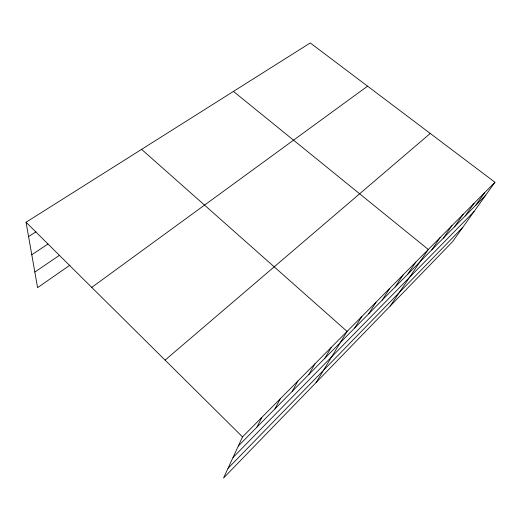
<?xml version="1.0" encoding="UTF-8"?>
<svg xmlns="http://www.w3.org/2000/svg" width="521" height="521" viewBox="0 0 521 521"><rect width="100%" height="100%" fill="white"/><g stroke="black" fill="none" stroke-linecap="round" stroke-linejoin="round"><path stroke-width="0.78" d="M494.95 182.259L242.512 436.891L223.535 478.05L452.417 241.855L494.95 182.259L310.269 42.95L26.05 222.252L37.584 287.657L69.977 265.15M256.996 427.077L261.744 417.49M274.964 408.855L280.194 398.878M292.235 391.343L297.914 381.001M308.862 374.488L314.945 363.827M324.863 358.259L331.323 347.305M316.097 382.531L347.084 331.408L141.601 149.358M354.729 327.976L361.828 316.534M368.679 313.837L376.058 302.18M382.16 300.168L389.793 288.328M395.192 286.947L403.065 274.945M407.806 274.163L415.888 262.004M390.157 306.107L428.295 249.487L233.454 91.416M431.837 249.793L440.304 237.381M443.299 238.175L451.928 225.652M454.41 226.909L463.189 214.294M465.188 215.981L474.103 203.288M475.64 205.378L484.686 192.614M228.003 468.353L462.752 227.377M233.004 457.51L474.077 211.506M238.292 446.035L485.793 195.088M165.092 360.122L430.242 133.448M91.742 287.39L367.565 86.173M34.829 272.053L59.472 255.303M31.774 254.743L47.971 244.01M28.577 236.599L36.053 231.78M26.05 222.252L242.512 436.891"/></g></svg>
